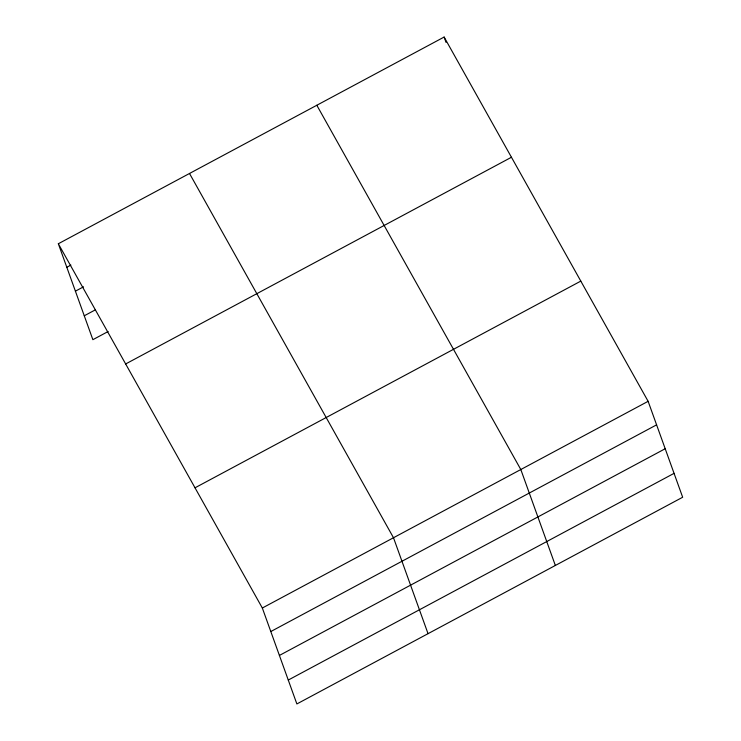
<?xml version="1.0" encoding="UTF-8"?>
<svg xmlns="http://www.w3.org/2000/svg" width="741" height="741" viewBox="0 0 741 741"><rect width="100%" height="100%" fill="white"/><g stroke="black" fill="none" stroke-linecap="round" stroke-linejoin="round"><path stroke-width="1.11" d="M58.335 243.752L444.128 37.05L648.125 401.316L682.665 497.248L296.872 703.95L262.333 608.018L58.335 243.752L92.875 339.684L108.13 331.514M66.801 267.279L70.877 265.093M75.406 291.167L83.538 286.813M84.27 315.786L95.459 309.794M125.655 363.961L511.447 157.259M195.013 487.81L580.805 281.108M262.333 608.018L648.125 401.316M270.798 631.545L656.6 424.843M279.403 655.442L665.196 448.74M288.268 680.053L674.06 473.351M316.815 105.259L520.812 469.525L555.352 565.457M189.511 173.477L393.499 537.744L428.039 633.675M444.128 37.05L446.054 42.394"/></g></svg>
